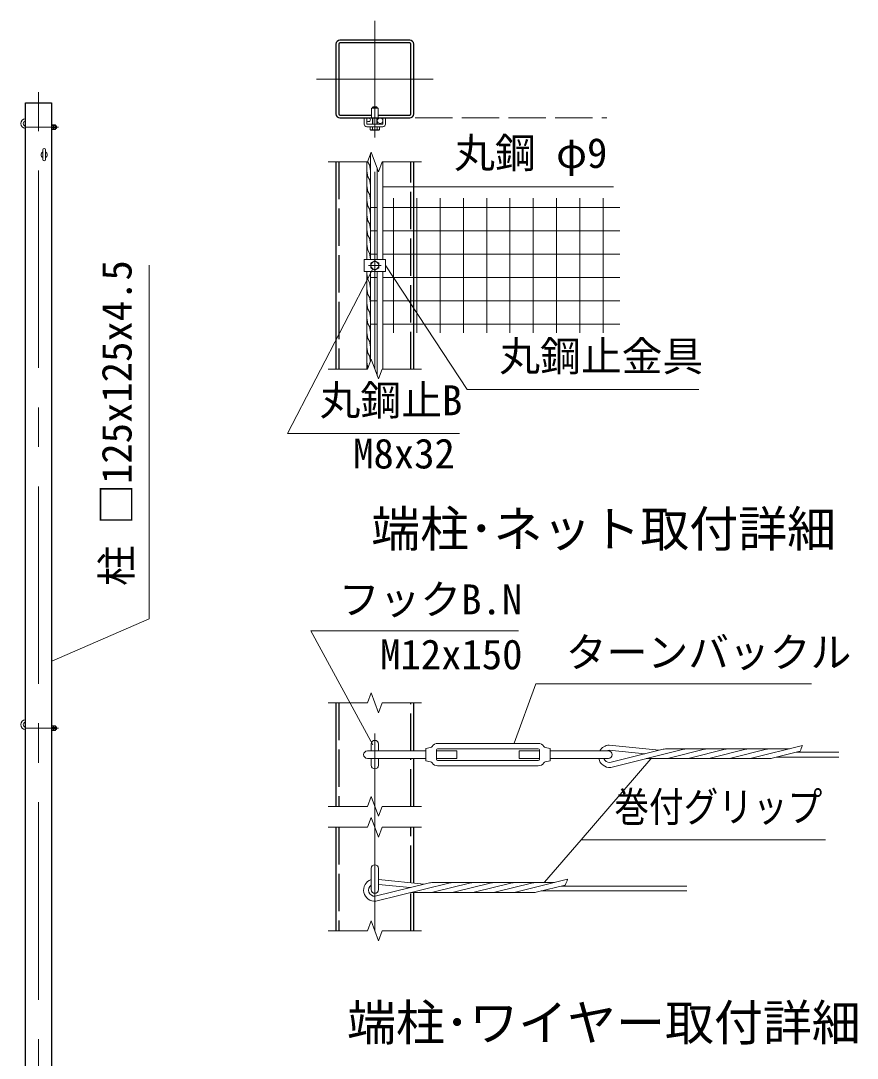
# Model space of a CAD drawing. Units: millimetres, scale not verified. Extents: x -12599 to 12601, y -8909 to 8911.
# Drawn here: x 4275 to 8312, y 503 to 5509 of the extents above; entities that cross this region are included whole.
import ezdxf
from ezdxf.enums import TextEntityAlignment as Align

# ---------------------------------------------------------------- set-up
doc = ezdxf.new("R2010")
doc.units = ezdxf.units.MM
doc.header["$LTSCALE"] = 30
doc.linetypes.add('DASHED', pattern=[7.5, 6, -1.5])
doc.linetypes.add('USER1', pattern=[50.8, 31.75, -6.35, 6.35, -6.35])
for name, color, linetype, lineweight in [('0-0_D-BMK', 2, 'USER1', 13), ('0-1_D-STR1', 1, 'Continuous', 25), ('0-2_D-STR3', 3, 'Continuous', 13), ('0-6_D-STR-DIM', 7, 'Continuous', 13), ('0-9_D-STR-TXT', 7, 'Continuous', 13), ('0-B_D-STR2', 7, 'Continuous', 13)]:
    doc.layers.add(name, color=color, linetype=linetype, lineweight=lineweight)
doc.layers.add('0-A_D-TTL-TXT', color=7, linetype='Continuous')
doc.styles.add('ＭＳ ゴシック', font='')
doc.styles.get('ＭＳ ゴシック').set_extended_font_data('MS Gothic')

msp = doc.modelspace()

# ---------------------------------------------------------------- linework, layer by layer
at = {"layer": '0-0_D-BMK'}
for p, q in [((5983.74, 4946.42), (5983.74, 5508.92)), ((5702.49, 5227.67), (6264.99, 5227.67)), ((4360.29, -738.34), (4360.29, 5163.66)), ((4297.79, 4995.66), (4457.79, 4995.66)), ((5983.74, 3828.08), (5983.74, 4828.08)), ((5953.74, 4328.08), (6013.74, 4328.08)), ((5983.74, 1117.96), (5983.74, 2217.96)), ((4297.79, 2095.66), (4457.79, 2095.66))]:
    msp.add_line(p, q, dxfattribs=at)
at = {"layer": '0-1_D-STR1'}
for p, q in [((6152.04, 5415.17), (5815.44, 5415.17)), ((5796.24, 5395.97), (5796.24, 5059.37)), ((5809.74, 5395.97), (5809.74, 5059.37)), ((6152.04, 5401.67), (5815.44, 5401.67)), ((6157.74, 5059.37), (6157.74, 5395.97)), ((6171.24, 5059.37), (6171.24, 5395.97)), ((5815.44, 5053.67), (5967.03, 5053.67)), ((5815.44, 5040.17), (6152.04, 5040.17)), ((6000.46, 5053.67), (6152.04, 5053.67)), ((5796.24, 4828.08), (5796.24, 3828.08)), ((6171.24, 3828.08), (6171.24, 4828.08)), ((5796.24, 2217.96), (5796.24, 1717.96)), ((6171.24, 1985.96), (6171.24, 2217.96)), ((6171.24, 1717.96), (6171.24, 1949.96)), ((5796.24, 1617.96), (5796.24, 1117.96)), ((6171.24, 1348.66), (6171.24, 1617.96)), ((6171.24, 1117.96), (6171.24, 1302.97))]:
    msp.add_line(p, q, dxfattribs=at)
at = {"layer": '0-1_D-STR1', "linetype": 'DASHED'}
for p, q in [((5809.74, 4828.08), (5809.74, 3828.08)), ((6157.74, 3828.08), (6157.74, 4828.08)), ((5809.74, 2217.96), (5809.74, 1717.96)), ((6157.74, 1985.96), (6157.74, 2217.96)), ((6157.74, 1717.96), (6157.74, 1949.96)), ((5809.74, 1617.96), (5809.74, 1117.96)), ((6157.74, 1350.06), (6157.74, 1617.96)), ((6157.74, 1117.96), (6157.74, 1302.62))]:
    msp.add_line(p, q, dxfattribs=at)
at = {"layer": '0-1_D-STR1'}
msp.add_lwpolyline([(4297.79, 5112.66), (4422.79, 5112.66), (4422.79, -687.34), (4297.79, -687.34)], close=True, dxfattribs=at)
for centre, radius, start, end in [((5815.44, 5395.97), 19.2, 90, 180), ((6152.04, 5395.97), 19.2, 0, 90), ((5815.44, 5395.97), 5.7, 90, 180), ((6152.04, 5395.97), 5.7, 0, 90), ((5815.44, 5059.37), 19.2, 180, 270), ((5815.44, 5059.37), 5.7, 180, 270), ((6152.04, 5059.37), 19.2, 270, 0), ((6152.04, 5059.37), 5.7, 270, 0)]:
    msp.add_arc(centre, radius, start, end, dxfattribs=at)
at = {"layer": '0-2_D-STR3'}
for p, q in [((5966.94, 5040.17), (5967.24, 5087.27)), ((6000.24, 5087.27), (5967.24, 5087.27)), ((5971.74, 5089.97), (5975.34, 5093.57)), ((5971.74, 5089.97), (5995.74, 5089.97)), ((5971.74, 5087.27), (5971.74, 5089.97)), ((5973.99, 5087.27), (5973.99, 5092.22)), ((5975.34, 5093.57), (5992.14, 5093.57)), ((5995.74, 5089.97), (5992.14, 5093.57)), ((5993.49, 5087.27), (5993.49, 5092.22)), ((5995.74, 5087.27), (5995.74, 5089.97)), ((6000.24, 5087.27), (6000.54, 5040.17)), ((4422.79, 5006.61), (4422.79, 4984.71)), ((4422.79, 5006.61), (4431.99, 5006.61)), ((4432.79, 5006.61), (4432.79, 4984.71)), ((4432.79, 5006.61), (4441.99, 5006.61)), ((5932.14, 5040.17), (5944.74, 5040.17)), ((5932.14, 5010.17), (5932.14, 5040.17)), ((5944.74, 5011.67), (5944.74, 5040.17)), ((5946.24, 5010.17), (6021.24, 5010.17)), ((5971.74, 5010.17), (5971.74, 5040.17)), ((5973.99, 5010.17), (5973.99, 5040.17)), ((5993.49, 5010.17), (5993.49, 5040.17)), ((5995.74, 5010.17), (5995.74, 5040.17)), ((6022.74, 5011.67), (6022.74, 5040.17)), ((6022.74, 5040.17), (6035.34, 5040.17)), ((6035.34, 5010.17), (6035.34, 5040.17)), ((4422.79, 5001.13), (4431.99, 5001.13)), ((4422.79, 4990.18), (4431.99, 4990.18)), ((4422.79, 4984.71), (4431.99, 4984.71)), ((4432.79, 5004.28), (4432.79, 4987.04)), ((4432.79, 5001.13), (4441.99, 5001.13)), ((4432.79, 4990.18), (4441.99, 4990.18)), ((4432.79, 4984.71), (4441.99, 4984.71)), ((4442.79, 5004.28), (4442.79, 4987.04)), ((4442.79, 5001.66), (4446.84, 5001.66)), ((4442.79, 5000.71), (4447.79, 5000.71)), ((4442.79, 4989.66), (4446.84, 4989.66)), ((4447.79, 5000.71), (4446.84, 5001.66)), ((4446.84, 5001.66), (4446.84, 4989.66)), ((4447.79, 5000.71), (4447.79, 4990.61)), ((5944.74, 4997.57), (6022.74, 4997.57)), ((5961.22, 4997.57), (5961.22, 4983.76)), ((5961.22, 4997.57), (6006.26, 4997.57)), ((5964.84, 4981.67), (5961.22, 4983.76)), ((5964.84, 4981.67), (6002.64, 4981.67)), ((5972.48, 4997.57), (5972.48, 4983.76)), ((5995, 4997.57), (5995, 4983.76)), ((6002.64, 4981.67), (6006.26, 4983.76)), ((6006.26, 4997.57), (6006.26, 4983.76)), ((4381.54, 4838.91), (4381.54, 4886.41)), ((4394.04, 4838.91), (4394.04, 4886.41)), ((5962.74, 4356.58), (5962.74, 4865.52)), ((5944.74, 4356.58), (5944.74, 4828.08)), ((6022.74, 4356.58), (6022.74, 4828.08)), ((5995.74, 4356.58), (5995.74, 4795.11)), ((5932.14, 4356.58), (6035.34, 4356.58)), ((5932.14, 4356.58), (5932.14, 4299.58)), ((6035.34, 4356.58), (6035.34, 4299.58)), ((5964.24, 4339.33), (5983.74, 4350.59)), ((5964.24, 4316.82), (5964.24, 4339.33)), ((5983.74, 4305.56), (5964.24, 4316.82)), ((5983.74, 4350.59), (6003.24, 4339.33)), ((6003.24, 4316.82), (5983.74, 4305.56)), ((6003.24, 4339.33), (6003.24, 4316.82)), ((5932.14, 4299.58), (6035.34, 4299.58)), ((5944.74, 3828.08), (5944.74, 4299.58)), ((5962.74, 3865.52), (5962.74, 4299.58)), ((5995.74, 3795.11), (5995.74, 4299.58)), ((6022.74, 3828.08), (6022.74, 4299.58)), ((4422.79, 2106.61), (4422.79, 2084.71)), ((4422.79, 2106.61), (4431.99, 2106.61)), ((4432.79, 2106.61), (4432.79, 2084.71)), ((4432.79, 2106.61), (4441.99, 2106.61)), ((4432.79, 2104.28), (4432.79, 2087.04)), ((4442.79, 2104.28), (4442.79, 2087.04)), ((4422.79, 2101.13), (4431.99, 2101.13)), ((4422.79, 2090.18), (4431.99, 2090.18)), ((4422.79, 2084.71), (4431.99, 2084.71)), ((4432.79, 2101.13), (4441.99, 2101.13)), ((4432.79, 2090.18), (4441.99, 2090.18)), ((4432.79, 2084.71), (4441.99, 2084.71)), ((4442.79, 2101.66), (4446.84, 2101.66)), ((4442.79, 2100.71), (4447.79, 2100.71)), ((4442.79, 2089.66), (4446.84, 2089.66)), ((4447.79, 2100.71), (4446.84, 2101.66)), ((4446.84, 2101.66), (4446.84, 2089.66)), ((4447.79, 2100.71), (4447.79, 2090.61)), ((5965.74, 2018.96), (5965.74, 1985.96)), ((6001.74, 2018.96), (6001.74, 1985.96)), ((6229.73, 1997.96), (6253.13, 2002.98)), ((6286.73, 2021.96), (6772.73, 2021.96)), ((7114.96, 2014.09), (7355.94, 1989.08)), ((7802.06, 1951.34), (8047.51, 2012.21)), ((5947.74, 1985.96), (6229.73, 1985.96)), ((6229.73, 1937.96), (6229.73, 1997.96)), ((6280.73, 1945.46), (6280.73, 1990.46)), ((6280.73, 1985.96), (6379.73, 1985.96)), ((6286.73, 1996.46), (6772.73, 1996.46)), ((6679.73, 1949.96), (6679.73, 1985.96)), ((6679.73, 1985.96), (6778.73, 1985.96)), ((6778.73, 1945.46), (6778.73, 1990.46)), ((6829.73, 1985.96), (7111.73, 1985.96)), ((7114.33, 1990.03), (7287.34, 1972.07)), ((7118.52, 1930.21), (7375.51, 1993.93)), ((7122.24, 1906.41), (7475.23, 1993.93)), ((7984.49, 1996.58), (7397.17, 1996.58)), ((7403.18, 1951.34), (7574.95, 1993.93)), ((7502.9, 1951.34), (7674.67, 1993.93)), ((7602.62, 1951.34), (7774.39, 1993.93)), ((7702.34, 1951.34), (7874.11, 1993.93)), ((7901.78, 1951.34), (8035.82, 1984.58)), ((7920.41, 1955.96), (8223.74, 1955.96)), ((8017.2, 1979.96), (8223.74, 1979.96)), ((5947.74, 1949.96), (6229.73, 1949.96)), ((5965.74, 1949.96), (5965.74, 1916.96)), ((6001.74, 1949.96), (6001.74, 1916.96)), ((6229.73, 1937.96), (6253.13, 1932.95)), ((6286.73, 1939.46), (6772.73, 1939.46)), ((6286.73, 1913.96), (6772.73, 1913.96)), ((6679.73, 1949.96), (6778.73, 1949.96)), ((6829.73, 1937.96), (6806.33, 1932.95)), ((6829.73, 1949.96), (7111.73, 1949.96)), ((7882.93, 1948.7), (7292.79, 1948.7)), ((5965.74, 1418.96), (5965.74, 1316.96)), ((6001.74, 1418.96), (6001.74, 1316.96)), ((6001.74, 1366.25), (6222.31, 1343.36)), ((6668.43, 1305.62), (6913.88, 1366.48)), ((5984.89, 1284.49), (6241.88, 1348.21)), ((5988.61, 1260.68), (6341.6, 1348.21)), ((6001.74, 1342.12), (6153.71, 1326.35)), ((6749.3, 1302.97), (6159.16, 1302.97)), ((6850.86, 1350.86), (6263.54, 1350.86)), ((6269.55, 1305.62), (6441.32, 1348.21)), ((6369.27, 1305.62), (6541.04, 1348.21)), ((6468.99, 1305.62), (6640.76, 1348.21)), ((6568.71, 1305.62), (6740.48, 1348.21)), ((6768.15, 1305.62), (6902.19, 1338.86)), ((6786.78, 1310.24), (7490.11, 1310.24)), ((6883.57, 1334.24), (7490.11, 1334.24))]:
    msp.add_line(p, q, dxfattribs=at)
for points in [[(4442.79, 4990.61), (4447.79, 4990.61), (4446.84, 4989.66)], [(5949.86, 4830.13), (5950.46, 4827.15), (5958.02, 4813.9), (5962.74, 4786.57)], [(5944.74, 4784.68), (5950.46, 4756.22), (5958.02, 4742.97), (5962.74, 4715.64)], [(5944.74, 4713.75), (5950.46, 4685.29), (5958.02, 4672.04), (5962.74, 4644.72)], [(5944.74, 4642.82), (5950.46, 4614.36), (5958.02, 4601.11), (5962.74, 4573.79)], [(5944.74, 4571.89), (5950.46, 4543.43), (5958.02, 4530.18), (5962.74, 4502.86)], [(5944.74, 4500.96), (5950.46, 4472.5), (5958.02, 4459.26), (5962.74, 4431.93)], [(5944.74, 4430.03), (5950.46, 4401.57), (5958.02, 4388.33), (5962.74, 4361)], [(5944.74, 4288.18), (5950.46, 4259.72), (5958.02, 4246.47), (5962.74, 4219.14)], [(5944.74, 4217.25), (5950.46, 4188.79), (5958.02, 4175.54), (5962.74, 4148.21)], [(5944.74, 4146.32), (5950.46, 4117.86), (5958.02, 4104.61), (5962.74, 4077.29)], [(5944.74, 4075.39), (5950.46, 4046.93), (5958.02, 4033.68), (5962.74, 4006.36)], [(5944.74, 4004.46), (5950.46, 3976), (5958.02, 3962.75), (5962.74, 3935.43)], [(5944.74, 3933.53), (5950.46, 3905.07), (5958.02, 3891.83), (5962.74, 3864.5)], [(5944.74, 3862.6), (5950.46, 3834.14), (5950.99, 3833.23)], [(4442.79, 2090.61), (4447.79, 2090.61), (4446.84, 2089.66)], [(6829.73, 1937.96), (6829.73, 1997.96), (6806.33, 2002.98)], [(6280.73, 1949.96), (6379.73, 1949.96), (6379.73, 1985.96)]]:
    msp.add_lwpolyline(points, dxfattribs=at)
for centre, radius in [((5953.74, 5031.17), 9), ((6009.24, 5026.67), 13.5), ((5983.74, 4328.08), 18.75)]:
    msp.add_circle(centre, radius, dxfattribs=at)
for centre, radius, start, end in [((4297.79, 5012.66), 23, 90, 270), ((4297.79, 5012.66), 11, 90, 270), ((4427.81, 5003.87), 5, 326.78843, 33.21157), ((4437.81, 5003.87), 5, 326.78843, 33.21157), ((5944.74, 5010.17), 12.6, 180, 270), ((5946.24, 5011.67), 1.5, 180, 270), ((5946.24, 5011.67), 1.5, 180, 270), ((6021.24, 5011.67), 1.5, 270, 0), ((6022.74, 5010.17), 12.6, 270, 0), ((4413.66, 4995.66), 19.14, 343.37369, 16.62631), ((4427.81, 4987.45), 5, 326.78843, 33.21157), ((4423.66, 4995.66), 19.14, 343.37369, 16.62631), ((4437.81, 4987.45), 5, 326.78843, 33.21157), ((5966.85, 4991.98), 9.97, 235.61585, 304.38415), ((5983.74, 5019.27), 37.26, 252.4121, 287.5879), ((6000.63, 4991.98), 9.97, 235.61585, 304.38415), ((4387.79, 4862.66), 15, 114.62432, 245.37568), ((4387.79, 4886.41), 6.25, 0, 180), ((4387.79, 4862.66), 15, 294.62432, 65.37568), ((4387.79, 4838.91), 6.25, 180, 0), ((4297.79, 2112.66), 23, 90, 270), ((4297.79, 2112.66), 11, 90, 270), ((4427.81, 2103.87), 5, 326.78843, 33.21157), ((4437.81, 2103.87), 5, 326.78843, 33.21157), ((4413.66, 2095.66), 19.14, 343.37369, 16.62631), ((4427.81, 2087.45), 5, 326.78843, 33.21157), ((4423.66, 2095.66), 19.14, 343.37369, 16.62631), ((4437.81, 2087.45), 5, 326.78843, 33.21157), ((5983.74, 2018.96), 18, 0, 180), ((6250.62, 2014.71), 12, 282.09925, 326.11888), ((6286.73, 1990.46), 31.5, 90, 146.11888), ((6772.73, 1990.46), 31.5, 33.88112, 90), ((6808.85, 2014.71), 12, 213.88112, 257.90075), ((7117.37, 1960.19), 54, 92.82496, 151.48944), ((7845.72, 2081.35), 213.32, 333.02173, 341.08588), ((5947.74, 1967.96), 18, 90, 270), ((6286.73, 1990.46), 6, 90, 180), ((6772.73, 1990.46), 6, 0, 90), ((7117.37, 1960.19), 30, 95.82544, 120.77566), ((7111.73, 1967.96), 18, 270, 90), ((7397.17, 1906.58), 90, 90, 103.92636), ((7496.89, 1906.58), 90, 90, 103.92636), ((7596.61, 1906.58), 90, 90, 103.92636), ((7696.33, 1906.58), 90, 90, 103.92636), ((7796.05, 1906.58), 90, 90, 103.92636), ((7895.77, 1906.58), 90, 90, 103.92636), ((5983.74, 1916.96), 18, 180, 0), ((6250.62, 1921.21), 12, 33.88112, 77.90075), ((6286.73, 1945.46), 31.5, 213.88112, 270), ((6286.73, 1945.46), 6, 180, 270), ((6772.73, 1945.46), 6, 270, 0), ((6772.73, 1945.46), 31.5, 270, 326.11888), ((6808.85, 1921.21), 12, 102.09925, 146.11888), ((7117.37, 1960.19), 54, 191.63319, 275.17572), ((7117.37, 1960.19), 30, 199.92759, 272.18972), ((7381.52, 2038.7), 90, 270, 283.92645), ((7481.24, 2038.7), 90, 270, 283.92645), ((7580.96, 2038.7), 90, 270, 283.92645), ((7680.68, 2038.7), 90, 270, 283.92645), ((7780.4, 2038.7), 90, 270, 283.92645), ((7880.12, 2038.7), 90, 270, 283.92645), ((5983.74, 1418.96), 18, 0, 180), ((5983.74, 1314.46), 54, 109.47138, 275.17572), ((6712.09, 1435.63), 213.32, 333.02173, 341.08588), ((5983.74, 1314.46), 30, 126.87024, 272.18972), ((5983.74, 1316.96), 18, 180, 0), ((6263.54, 1260.85), 90, 90, 103.92636), ((6247.89, 1392.97), 90, 270, 283.92645), ((6363.26, 1260.85), 90, 90, 103.92636), ((6347.61, 1392.97), 90, 270, 283.92645), ((6462.98, 1260.85), 90, 90, 103.92636), ((6447.33, 1392.97), 90, 270, 283.92645), ((6562.7, 1260.85), 90, 90, 103.92636), ((6547.05, 1392.97), 90, 270, 283.92645), ((6662.42, 1260.85), 90, 90, 103.92636), ((6646.77, 1392.97), 90, 270, 283.92645), ((6762.14, 1260.85), 90, 90, 103.92636), ((6746.49, 1392.97), 90, 270, 283.92645)]:
    msp.add_arc(centre, radius, start, end, dxfattribs=at)
at = {"layer": '0-6_D-STR-DIM'}
for p, q in [((5966.43, 4875.65), (5949.11, 4828.08)), ((6001.06, 4780.5), (5966.43, 4875.65)), ((5758.74, 4828.08), (5949.11, 4828.08)), ((6018.37, 4828.08), (6001.06, 4780.5)), ((6018.37, 4828.08), (6208.74, 4828.08)), ((5966.43, 3875.65), (5949.11, 3828.08)), ((6001.06, 3780.5), (5966.43, 3875.65)), ((5758.74, 3828.08), (5949.11, 3828.08)), ((6018.37, 3828.08), (6001.06, 3780.5)), ((6018.37, 3828.08), (6208.74, 3828.08)), ((5966.43, 2265.54), (5949.11, 2217.96)), ((6001.06, 2170.39), (5966.43, 2265.54)), ((5758.74, 2217.96), (5949.11, 2217.96)), ((6018.37, 2217.96), (6001.06, 2170.39)), ((6018.37, 2217.96), (6208.74, 2217.96)), ((5966.43, 1765.54), (5949.11, 1717.96)), ((6001.06, 1670.39), (5966.43, 1765.54)), ((5758.74, 1717.96), (5949.11, 1717.96)), ((6018.37, 1717.96), (6001.06, 1670.39)), ((6018.37, 1717.96), (6208.74, 1717.96)), ((5966.43, 1665.54), (5949.11, 1617.96)), ((6001.06, 1570.39), (5966.43, 1665.54)), ((5758.74, 1617.96), (5949.11, 1617.96)), ((6018.37, 1617.96), (6001.06, 1570.39)), ((6018.37, 1617.96), (6208.74, 1617.96)), ((5966.43, 1165.54), (5949.11, 1117.96)), ((6001.06, 1070.39), (5966.43, 1165.54)), ((5758.74, 1117.96), (5949.11, 1117.96)), ((6018.37, 1117.96), (6001.06, 1070.39)), ((6018.37, 1117.96), (6208.74, 1117.96))]:
    msp.add_line(p, q, dxfattribs=at)
at = {"layer": '0-9_D-STR-TXT'}
for p, q in [((6331.84, 4707.15), (6024.74, 4707.15)), ((7135.17, 4707.15), (6024.74, 4707.15)), ((6980.05, 1557.29), (6803.4, 1352.37))]:
    msp.add_line(p, q, dxfattribs=at)
for points in [[(4893.91, 4329.77), (4893.91, 2622.94), (4424.62, 2418.74)], [(6392.68, 3516.84), (5562.24, 3516.84), (5973.07, 4309.41)], [(7547.78, 3729.22), (6429.52, 3729.22), (6036.44, 4326.41)], [(6677.29, 2565.68), (5674.78, 2565.68), (5974.35, 2015.91)], [(8091.42, 2308.97), (6761.49, 2308.97), (6656.04, 2023.84)], [(8158.45, 1557.29), (6980.05, 1557.29), (7316.15, 1947.18)]]:
    msp.add_lwpolyline(points, dxfattribs=at)
at = {"layer": '0-B_D-STR2', "linetype": 'DASHED'}
msp.add_line((5953.74, 5040.17), (7104.28, 5040.17), dxfattribs=at)
at = {"layer": '0-B_D-STR2'}
for p, q in [((5962.74, 4607.84), (5995.74, 4607.84)), ((6022.74, 4607.84), (7166.65, 4607.84)), ((6073.61, 4003.58), (6073.61, 4652.57)), ((6186.11, 4003.58), (6186.11, 4652.57)), ((6298.61, 4003.58), (6298.61, 4652.57)), ((6411.11, 4003.58), (6411.11, 4652.57)), ((6523.61, 4003.58), (6523.61, 4652.57)), ((6636.11, 4003.58), (6636.11, 4652.57)), ((6748.61, 4003.58), (6748.61, 4652.57)), ((6861.11, 4003.58), (6861.11, 4652.57)), ((6973.61, 4003.58), (6973.61, 4652.57)), ((7086.11, 4003.58), (7086.11, 4652.57)), ((5962.74, 4495.34), (5995.74, 4495.34)), ((6022.74, 4495.34), (7166.65, 4495.34)), ((5962.74, 4382.84), (5995.74, 4382.84)), ((6022.74, 4382.84), (7166.65, 4382.84)), ((5962.74, 4270.34), (5995.74, 4270.34)), ((6022.74, 4270.34), (7166.65, 4270.34)), ((5962.74, 4157.84), (5995.74, 4157.84)), ((6022.74, 4157.84), (7166.65, 4157.84)), ((5962.74, 4045.34), (5995.74, 4045.34)), ((6022.74, 4045.34), (7166.65, 4045.34))]:
    msp.add_line(p, q, dxfattribs=at)

# ---------------------------------------------------------------- texts
at = {"layer": '0-9_D-STR-TXT', "style": 'ＭＳ ゴシック'}
for s, p in [('丸鋼 φ9', (6366.89, 4755.57)), ('丸鋼止金具', (6584.58, 3774.97)), ('丸鋼止B', (5717.3, 3562.21)), ('M8x32', (5879.17, 3305.51)), ('フックB.N', (5810.04, 2601.53)), ('M12x150', (6009.24, 2336.46)), ('ターンバックル', (6905.88, 2346.35))]:
    msp.add_text(s, height=144.3, dxfattribs=at).set_placement(p, align=Align.BOTTOM_LEFT)
msp.add_text('柱 □125x125x4.5', height=144.3, rotation=90, dxfattribs=at).set_placement((4853.11, 2781.8), align=Align.BOTTOM_LEFT)
at = {"layer": '0-9_D-STR-TXT', "style": 'ＭＳ ゴシック', "width": 0.85}
msp.add_text('巻付グリップ', height=144.3, dxfattribs=at).set_placement((7139.67, 1600.76), align=Align.BOTTOM_LEFT)
at = {"layer": '0-A_D-TTL-TXT', "style": 'ＭＳ ゴシック'}
for s, p in [('端柱･ネット取付詳細', (5966.47, 2918.71)), ('端柱･ワイヤー取付詳細', (5849.51, 536.43))]:
    msp.add_text(s, height=173.1, dxfattribs=at).set_placement(p, align=Align.BOTTOM_LEFT)

doc.saveas('drawing.dxf')
